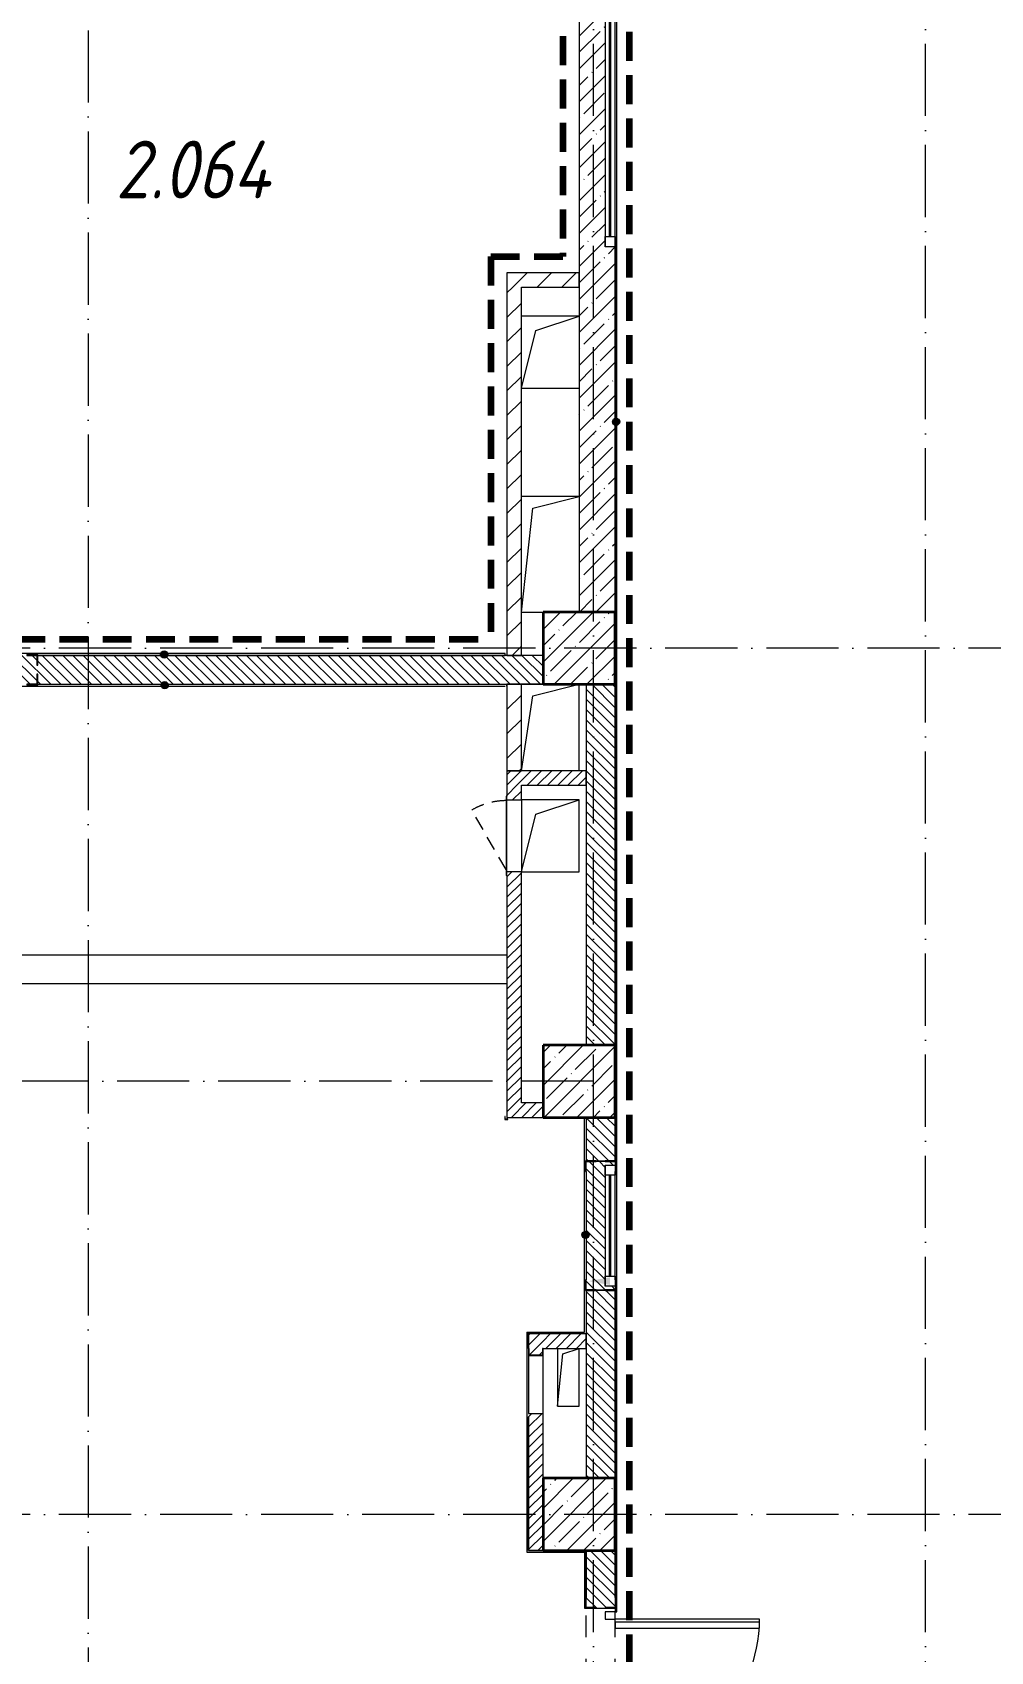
# Model space of a CAD drawing. Header units: millimetres. Extents: x -12989 to 629078, y -109036 to 555275.
# Drawn here: x -6158 to 481, y -72865 to -61650 of the extents above; entities that cross this region are included whole.
import ezdxf

# ---------------------------------------------------------------- set-up
doc = ezdxf.new("R2010")
doc.units = ezdxf.units.MM
for name, pattern in [('01 Штриховая _2 мм_', [300, 200, -100]), ('200_ШТРИХ_ш1п0_6_', [160, 100, -60]), ('50_200_ШТРИХ_1Т_ш5_п1_п1_', [700, 500, -100, 0, -100]), ('Штрих короткий', [300, 150, -150]), ('Штриховая _2 мм - 1 мм_', [300, 200, -100])]:
    doc.linetypes.add(name, pattern=pattern)
for name, color, linetype, lineweight in [('4 -стяжа', 7, 'Continuous', 30), ('Двери', 7, 'Continuous', 9), ('Каркас_Импост', 7, 'Continuous', 13), ('Каркас_Импост-1', 7, 'Continuous', 9), ('Марки помещений', 7, 'Continuous', 9), ('Марки стен', 7, 'Continuous', 9), ('Несущие колонны', 7, 'Continuous', 9), ('Несущие колонны-1', 7, 'Continuous', 35), ('Обобщенные модели', 7, 'Continuous', 9), ('Общие ребра', 7, 'Continuous', 9), ('Окна', 7, 'Continuous', 9), ('Оси-2', 7, '50_200_ШТРИХ_1Т_ш5_п1_п1_', 9), ('Остекление-1', 7, 'Continuous', 9), ('Открывание в плане-2', 7, '200_ШТРИХ_ш1п0_6_', 9), ('Перемычка-1', 7, 'Штрих короткий', 9), ('Стены', 7, 'Continuous', 9), ('Стены-1', 7, 'Continuous', 13), ('Текстовые примечания', 7, 'Continuous', 9), ('Штриховка разреза-1', 7, 'Continuous', 9), ('Элементы узлов', 7, 'Continuous', 9)]:
    doc.layers.add(name, color=color, linetype=linetype, lineweight=lineweight)
doc.layers.add('СТ-1_1', color=7, linetype='Штриховая _2 мм - 1 мм_', lineweight=90, true_color=0x888888)
doc.layers.add('СТ-1_13', color=7, linetype='01 Штриховая _2 мм_', lineweight=90, true_color=0xd5d3c7)
doc.layers.get('4 -стяжа').off()
doc.styles.add('ISOCPEUR_I_2', font='isocpeui.ttf', dxfattribs={"width": 0.85, "height": 2.3})
pattern_1 = [(135, (0, 0), (-35.35534, -35.35534), [])]
pattern_2 = [(45, (0, 0), (-35.35534, 35.35534), [])]
pattern_3 = [(45, (0, 0), (-84.8528, 84.8528), [])]

# ---------------------------------------------------------------- blocks, each defined once
blk = doc.blocks.new('ось2эт')
at = {"layer": 'Оси-2'}
for p, q in [((-5770.1, -54635.1), (-5770.1, -108435.9)), ((-2270.1, -108435.9), (-2270.1, -54635.1)), ((29.9, -108435.9), (29.9, -54635.1)), ((18329.9, -65915.3), (-12388.8, -65915.3)), ((-2270.1, -68915.3), (-12388.8, -68915.3)), ((18329.9, -71915.3), (-12388.8, -71915.3))]:
    blk.add_line(p, q, dxfattribs=at)
blk = doc.blocks.new('BSC_Колонна _Прямоугольная - 500х500-V36-АИ2_02_План отделки стен 2-го этажа _Часть 2_')
at = {"layer": 'Несущие колонны'}
h = blk.add_hatch(dxfattribs=at)
h.set_pattern_fill('FP_44', color=256, style=0, pattern_type=2)
h.set_pattern_definition([(45, (-7700, -34300), (-114.04925, 114.04925), []), (45, (-7585.95, -34300), (-114.04925, 114.04925), [201.613, -40.323, 3.353, -36.97])])
h.paths.add_polyline_path([(-250, -250), (250, -250), (250, 250), (-250, 250)], flags=0)
at = {"layer": 'Несущие колонны-1'}
for p, q in [((250, 250), (-250, 250)), ((-250, 250), (-250, -250)), ((250, -250), (250, 250)), ((-250, -250), (250, -250))]:
    blk.add_line(p, q, dxfattribs=at)
blk = doc.blocks.new('BSC_Колонна _Прямоугольная - 500х500-V48-АИ2_02_План отделки стен 2-го этажа _Часть 2_')
at = {"layer": 'Несущие колонны'}
h = blk.add_hatch(dxfattribs=at)
h.set_pattern_fill('FP_56', color=256, style=0, pattern_type=2)
h.set_pattern_definition([(45, (-7700, -37300), (-114.04925, 114.04925), []), (45, (-7585.95, -37300), (-114.04925, 114.04925), [201.613, -40.323, 3.353, -36.97])])
h.paths.add_polyline_path([(-250, -250), (250, -250), (250, 250), (-250, 250)], flags=0)
at = {"layer": 'Несущие колонны-1'}
for p, q in [((250, 250), (-250, 250)), ((-250, 250), (-250, -250)), ((250, -250), (250, 250)), ((-250, -250), (250, -250))]:
    blk.add_line(p, q, dxfattribs=at)
blk = doc.blocks.new('BSC_Колонна _Прямоугольная - 500х500-V113-АИ2_02_План отделки стен 2-го этажа _Часть 2_')
at = {"layer": 'Несущие колонны'}
h = blk.add_hatch(dxfattribs=at)
h.set_pattern_fill('FP_112', color=256, style=0, pattern_type=2)
h.set_pattern_definition([(45, (-7700, -40300), (-114.04925, 114.04925), []), (45, (-7585.95, -40300), (-114.04925, 114.04925), [201.613, -40.323, 3.353, -36.97])])
h.paths.add_polyline_path([(-250, -250), (250, -250), (250, 250), (-250, 250)], flags=0)
at = {"layer": 'Несущие колонны-1'}
for p, q in [((250, 250), (-250, 250)), ((-250, 250), (-250, -250)), ((250, -250), (250, 250)), ((-250, -250), (250, -250))]:
    blk.add_line(p, q, dxfattribs=at)
blk = doc.blocks.new('Проем_Дверь_Прямоугольный - 1700х2400h_дверные проемы-28445702-АИ2_02_План отделки стен 2-го этажа _Часть 2_')
at = {"layer": 'Перемычка-1'}
for p, q in [((850, 100), (-850, 100)), ((850, -100), (-850, -100))]:
    blk.add_line(p, q, dxfattribs=at)
blk = doc.blocks.new('120_Окно_СКБ_1Ст - 120_Окно_СКБ_1Ст_классы 1800x800_E30-27757045-АИ2_02_План отделки стен 2-го этажа _Часть 2_')
at = {"layer": 'Каркас_Импост'}
for p, q in [((-870, 55), (-870, 125)), ((-870, 125), (-800, 125)), ((-800, 125), (-800, 55)), ((800, 55), (800, 125)), ((800, 125), (870, 125)), ((870, 125), (870, 55)), ((-800, 55), (-870, 55)), ((870, 55), (800, 55))]:
    blk.add_line(p, q, dxfattribs=at)
at = {"layer": 'Каркас_Импост-1'}
for p, q in [((870, 125), (-870, 125)), ((-870, 55), (870, 55))]:
    blk.add_line(p, q, dxfattribs=at)
at = {"layer": 'Остекление-1'}
for p, q in [((800, 95), (-800, 95)), ((800, 85), (-800, 85))]:
    blk.add_line(p, q, dxfattribs=at)
blk = doc.blocks.new('120_Окно_СКБ_1Ст - 120_Окно_СКБ_1Ст_классы 900x800_E30-V165-АИ2_02_План отделки стен 2-го этажа _Часть 2_')
at = {"layer": 'Каркас_Импост'}
for p, q in [((-420, 30), (-420, 100)), ((-420, 100), (-350, 100)), ((-350, 30), (-420, 30)), ((-350, 100), (-350, 30)), ((350, 30), (350, 100)), ((350, 100), (420, 100)), ((420, 30), (350, 30)), ((420, 100), (420, 30))]:
    blk.add_line(p, q, dxfattribs=at)
at = {"layer": 'Каркас_Импост-1'}
for p, q in [((-420, 30), (420, 30)), ((375, 100), (-375, 100))]:
    blk.add_line(p, q, dxfattribs=at)
at = {"layer": 'Остекление-1'}
for p, q in [((350, 70), (-350, 70)), ((350, 60), (-350, 60))]:
    blk.add_line(p, q, dxfattribs=at)
blk = doc.blocks.new('Дверь_Витражная_СКБ_2Ст2 - ДВВ_ДАО_СОШ_Классы-V178-АИ2_02_План отделки стен 2-го этажа _Часть 2_')
at = {"layer": 'Двери'}
for p, q in [((-775, 1035), (-775, 35)), ((775, 585), (775, 35))]:
    blk.add_line(p, q, dxfattribs=at)
for centre, radius, start, end in [((-775, 35), 1000, 360, 90), ((775, 35), 550, 90, 180)]:
    blk.add_arc(centre, radius, start, end, dxfattribs=at)
at = {"layer": 'Элементы узлов'}
for p, q in [((-713, 1035), (-753, 1035)), ((-753, 1035), (-753, 35)), ((-713, 35), (-713, 1035)), ((775, 585), (735, 585)), ((735, 585), (735, 35)), ((775, 35), (775, 585)), ((-825, 35), (-825, -35)), ((-775, 35), (-825, 35)), ((-775, 35), (-825, 35)), ((-825, 35), (-825, -35)), ((-775, -35), (-775, 35)), ((-775, -35), (-775, 35)), ((-753, 35), (-713, 35)), ((735, 35), (775, 35)), ((775, -35), (775, 35)), ((775, 35), (825, 35)), ((775, 35), (775, -35)), ((825, 35), (775, 35)), ((825, 35), (825, -35)), ((825, -35), (825, 35)), ((-825, -35), (-775, -35)), ((-825, -35), (-775, -35)), ((825, -35), (775, -35)), ((775, -35), (825, -35))]:
    blk.add_line(p, q, dxfattribs=at)
blk = doc.blocks.new('Фахверк_СКБ_Уголок - 200_3960-28268576-АИ2_02_План отделки стен 2-го этажа _Часть 2_')
at = {"layer": 'Обобщенные модели'}
for p, q in [((200, 156), (125, 156)), ((125, 156), (125, 81)), ((131, 81), (131, 150)), ((131, 150), (200, 150)), ((200, 150), (200, 156)), ((125, 81), (131, 81)), ((131, 19), (125, 19)), ((125, 19), (125, -56)), ((131, -50), (131, 19)), ((125, -56), (200, -56)), ((200, -50), (131, -50)), ((200, -56), (200, -50))]:
    blk.add_line(p, q, dxfattribs=at)
blk = doc.blocks.new('Фахверк_СКБ_Уголок - 200_3550-28267367-АИ2_02_План отделки стен 2-го этажа _Часть 2_')
at = {"layer": 'Обобщенные модели'}
for p, q in [((200, 156), (125, 156)), ((125, 156), (125, 81)), ((131, 81), (131, 150)), ((131, 150), (200, 150)), ((200, 150), (200, 156)), ((125, 81), (131, 81)), ((131, 19), (125, 19)), ((125, 19), (125, -56)), ((131, -50), (131, 19)), ((125, -56), (200, -56)), ((200, -50), (131, -50)), ((200, -56), (200, -50))]:
    blk.add_line(p, q, dxfattribs=at)
blk = doc.blocks.new('154_Стойка_СКБ_Уголок - СМ-2480_200-28447058-АИ2_02_План отделки стен 2-го этажа _Часть 2_')
at = {"layer": 'Обобщенные модели'}
for p, q in [((125, 156), (125, 81)), ((200, 156), (125, 156)), ((131, 81), (131, 150)), ((131, 150), (200, 150)), ((200, 150), (200, 156)), ((125, 81), (131, 81)), ((131, 19), (125, 19)), ((125, 19), (125, -56)), ((131, -50), (131, 19)), ((125, -56), (200, -56)), ((200, -50), (131, -50)), ((200, -56), (200, -50))]:
    blk.add_line(p, q, dxfattribs=at)
blk = doc.blocks.new('Стойка_Влож_Полоса боковая - Полоса-28346330-АИ2_02_План отделки стен 2-го этажа _Часть 2_')
at = {"layer": 'Обобщенные модели'}
for p, q in [((-5, -31), (-5, 31)), ((0, 31), (0, -31))]:
    blk.add_line(p, q, dxfattribs=at)
blk = doc.blocks.new('AR_Отверстие Ниша - Лючок-32405468-АИ2_02_План отделки стен 2-го этажа _Часть 2_')
at = {"layer": 'Окна'}
for p, q in [((200, 50), (-200, 50)), ((200, -50), (200, 50)), ((-200, -50), (200, -50))]:
    blk.add_line(p, q, dxfattribs=at)
blk = doc.blocks.new('AR_Отверстие Ниша - Лючок-32403618-АИ2_02_План отделки стен 2-го этажа _Часть 2_')
at = {"layer": 'Окна'}
for p, q in [((-250, 50), (250, 50)), ((-250, -50), (-250, 50)), ((250, 50), (250, -50)), ((250, -50), (-250, -50))]:
    blk.add_line(p, q, dxfattribs=at)
blk = doc.blocks.new('Л_Общий_Лючок - Лючок-29753807-АИ2_02_План отделки стен 2-го этажа _Часть 2_')
at = {"layer": 'Окна'}
for p, q in [((-24, 0), (-24, -6)), ((0, 0), (-24, 0)), ((524, 0), (500, 0)), ((524, 0), (524, -6)), ((-24, -6), (524, -6))]:
    blk.add_line(p, q, dxfattribs=at)
at = {"layer": 'Открывание в плане-2'}
blk.add_line((484, -6), (71, -244), dxfattribs=at)
blk.add_arc((494, 0), 488, 180.708, 210, dxfattribs=at)
blk = doc.blocks.new('154_Фахверк_СКБ_Швеллер - Тип_100_3960_зеркало-29769493-АИ2_02_План отделки стен 2-го этажа _Часть 2_')
at = {"layer": 'Обобщенные модели'}
for p, q in [((175, 50), (125, 50)), ((125, 50), (125, -50)), ((128, 47), (175, 47)), ((128, -47), (128, 47)), ((175, 47), (175, 50)), ((125, -50), (175, -50)), ((175, -47), (128, -47)), ((175, -50), (175, -47))]:
    blk.add_line(p, q, dxfattribs=at)
blk = doc.blocks.new('AR_Отверстие прямоугольное _в плите_ - AR_Отверстие прямоугольное _в плите_-30459278-АИ2_02_План отделки стен 2-го этажа _Часть 2_')
at = {"layer": 'Обобщенные модели'}
for p, q in [((-75, 200), (-75, -200)), ((-75, -200), (-37, 163)), ((-37, 163), (75, 200)), ((75, -200), (75, 200)), ((-75, -200), (75, -200))]:
    blk.add_line(p, q, dxfattribs=at)
blk = doc.blocks.new('AR_Отверстие прямоугольное _в плите_ - AR_Отверстие прямоугольное _в плите_-30459445-АИ2_02_План отделки стен 2-го этажа _Часть 2_')
at = {"layer": 'Обобщенные модели'}
for p, q in [((200, 250), (-200, 250)), ((-100, 150), (200, 250)), ((200, -250), (200, 250)), ((-200, -250), (-100, 150)), ((-200, -250), (200, -250))]:
    blk.add_line(p, q, dxfattribs=at)
blk = doc.blocks.new('AR_Отверстие прямоугольное _в плите_ - AR_Отверстие прямоугольное _в плите_-V218-АИ2_02_План отделки стен 2-го этажа _Часть 2_')
at = {"layer": 'Обобщенные модели'}
for p, q in [((200, 250), (-200, 250)), ((-100, 150), (200, 250)), ((-200, -250), (-100, 150)), ((-200, -250), (200, -250))]:
    blk.add_line(p, q, dxfattribs=at)
blk = doc.blocks.new('AR_Отверстие прямоугольное _в плите_ - AR_Отверстие прямоугольное _в плите_-30552819-АИ2_02_План отделки стен 2-го этажа _Часть 2_')
at = {"layer": 'Обобщенные модели'}
for p, q in [((200, 400), (-200, 400)), ((-120, 320), (200, 400)), ((-200, -400), (-120, 320)), ((-200, -400), (-50, -400))]:
    blk.add_line(p, q, dxfattribs=at)
blk = doc.blocks.new('AR_Отверстие прямоугольное _в плите_ - AR_Отверстие прямоугольное _в плите_-30552564-АИ2_02_План отделки стен 2-го этажа _Часть 2_')
at = {"layer": 'Обобщенные модели'}
for p, q in [((200, 300), (-200, 300)), ((-120, 220), (200, 300)), ((200, -300), (200, 300)), ((-200, -300), (-120, 220))]:
    blk.add_line(p, q, dxfattribs=at)
blk = doc.blocks.new('0125-Р-ОО-Ш2-АР-о_23_10_2024_rvt-1-АИ2_02_План отделки стен 2-го этажа _Часть 2_')
at = {"layer": 'Штриховка разреза-1'}
h = blk.add_hatch(dxfattribs=at)
h.set_pattern_fill('FP_1', color=256, style=0, pattern_type=2)
h.set_pattern_definition([(45, (0, 0), (-114.04925, 114.04925), []), (45, (114.05, 0), (-114.04925, 114.04925), [201.612, -40.322, 3.353, -36.97])])
h.paths.add_polyline_path([(7880, 40550), (7950, 40550), (7950, 43080), (7880, 43080), (7880, 44820), (7950, 44820), (7950, 45550), (7700, 45550), (7700, 40550)], flags=0)
h = blk.add_hatch(dxfattribs=at)
h.set_pattern_fill('FP_3', color=256, style=0, pattern_type=2)
h.set_pattern_definition(pattern_3)
h.paths.add_polyline_path([(7700, 42800), (7700, 42900), (7200, 42900), (7200, 42800), (7300, 42800)], flags=0)
h = blk.add_hatch(dxfattribs=at)
h.set_pattern_fill('FP_3', color=256, style=0, pattern_type=2)
h.set_pattern_definition(pattern_3)
h.paths.add_polyline_path([(7300, 40250), (7300, 42800), (7200, 42800), (7200, 40250)], flags=0)
h = blk.add_hatch(dxfattribs=at)
h.set_pattern_fill('FP_2', color=256, style=0, pattern_type=2)
h.set_pattern_definition(pattern_1)
h.paths.add_polyline_path([(7450, 40050), (7450, 40250), (3950, 40250), (3950, 40181), (3944, 40181), (3944, 40250), (400, 40250), (400, 40050), (3944, 40050), (3944, 40119), (3950, 40119), (3950, 40050), (5275, 40050)], flags=0)
h = blk.add_hatch(dxfattribs=at)
h.set_pattern_fill('FP_3', color=256, style=0, pattern_type=2)
h.set_pattern_definition(pattern_3)
h.paths.add_polyline_path([(7300, 39450), (7300, 40050), (7200, 40050), (7200, 39450)], flags=0)
h = blk.add_hatch(dxfattribs=at)
h.set_pattern_fill('FP_2', color=256, style=0, pattern_type=2)
h.set_pattern_definition(pattern_1)
h.paths.add_polyline_path([(7950, 37550), (7950, 40050), (7750, 40050), (7750, 37550)], flags=0)
h = blk.add_hatch(dxfattribs=at)
h.set_pattern_fill('FP_92', color=256, style=0, pattern_type=2)
h.set_pattern_definition(pattern_2)
h.paths.add_polyline_path([(7750, 39350), (7750, 39450), (7200, 39450), (7200, 39350), (7300, 39350)], flags=0)
h = blk.add_hatch(dxfattribs=at)
h.set_pattern_fill('FP_92', color=256, style=0, pattern_type=2)
h.set_pattern_definition(pattern_2)
h.paths.add_polyline_path([(7200, 37150), (7300, 37150), (7300, 38750), (7200, 38750), (7200, 38379)], flags=0)
h.paths.add_polyline_path([(7300, 39250), (7300, 39350), (7200, 39350), (7201, 39250), (7224, 39250)], flags=0)
h = blk.add_hatch(dxfattribs=at)
h.set_pattern_fill('FP_92', color=256, style=0, pattern_type=2)
h.set_pattern_definition(pattern_2)
h.paths.add_polyline_path([(7450, 37050), (7450, 37150), (7200, 37150), (7200, 37050)], flags=0)
h = blk.add_hatch(dxfattribs=at)
h.set_pattern_fill('FP_2', color=256, style=0, pattern_type=2)
h.set_pattern_definition(pattern_1)
h.paths.add_polyline_path([(7750, 34550), (7950, 34550), (7950, 35850), (7750, 35850), (7750, 34682)], flags=0)
h.paths.add_polyline_path([(7819, 35855), (7950, 35856), (7950, 35880), (7880, 35880), (7881, 36720), (7950, 36720), (7950, 36744), (7750, 36744), (7750, 35856), (7819, 35856)], flags=0)
h.paths.add_polyline_path([(7881, 36750), (7950, 36750), (7950, 37050), (7750, 37050), (7750, 36750), (7880, 36750)], flags=0)
h = blk.add_hatch(dxfattribs=at)
h.set_pattern_fill('FP_92', color=256, style=0, pattern_type=2)
h.set_pattern_definition(pattern_2)
h.paths.add_polyline_path([(7350, 34050), (7450, 34050), (7450, 35000), (7350, 35000), (7350, 34550)], flags=0)
h.paths.add_polyline_path([(7356, 35403), (7447, 35403), (7447, 35450), (7450, 35450), (7450, 35550), (7350, 35550), (7350, 35450), (7353, 35450), (7353, 35403)], flags=0)
h = blk.add_hatch(dxfattribs=at)
h.set_pattern_fill('FP_92', color=256, style=0, pattern_type=2)
h.set_pattern_definition(pattern_2)
h.paths.add_polyline_path([(7750, 35450), (7750, 35550), (7450, 35550), (7450, 35450)], flags=0)
h = blk.add_hatch(dxfattribs=at)
h.set_pattern_fill('FP_2', color=256, style=0, pattern_type=2)
h.set_pattern_definition(pattern_1)
h.paths.add_polyline_path([(7950, 28550), (7950, 31944), (7881, 31944), (7881, 31950), (7819, 31950), (7819, 31944), (7750, 31944), (7750, 28550)], flags=0)
h.paths.add_polyline_path([(7881, 33650), (7881, 33656), (7950, 33656), (7950, 34050), (7750, 34050), (7750, 33656), (7819, 33656), (7819, 33650)], flags=0)
at = {"layer": 'Стены'}
for p, q in [((2120, 38175), (7200, 38175)), ((7200, 37975), (2120, 37975))]:
    blk.add_line(p, q, dxfattribs=at)
at = {"layer": 'Стены-1'}
for p, q in [((7700, 45550), (7700, 40550)), ((7950, 40550), (7950, 43080)), ((7700, 42900), (7200, 42900)), ((7200, 42900), (7200, 42800)), ((7700, 42800), (7700, 42900)), ((7200, 42800), (7200, 40250)), ((7300, 40250), (7300, 42800)), ((7300, 42800), (7700, 42800)), ((7450, 40250), (3950, 40250)), ((7200, 40250), (7300, 40250)), ((3950, 40050), (7450, 40050)), ((7300, 40050), (7200, 40050)), ((7200, 40050), (7200, 39450)), ((7300, 39450), (7300, 40050)), ((7750, 40050), (7750, 37550)), ((7950, 37550), (7950, 40050)), ((7750, 39450), (7200, 39450)), ((7200, 39450), (7200, 39350)), ((7200, 39450), (7300, 39450)), ((7750, 39350), (7750, 39450)), ((7200, 39350), (7200, 39274)), ((7300, 39350), (7750, 39350)), ((7300, 39250), (7300, 39350)), ((7200, 38726), (7200, 37150)), ((7300, 37150), (7300, 38750)), ((7200, 37150), (7200, 37050)), ((7450, 37150), (7300, 37150)), ((7200, 37050), (7450, 37050)), ((7750, 37050), (7750, 36750)), ((7950, 36750), (7950, 37050)), ((7750, 36675), (7750, 35925)), ((7750, 35850), (7750, 34550)), ((7950, 34550), (7950, 35850)), ((7350, 35550), (7350, 35450)), ((7450, 35550), (7350, 35550)), ((7750, 35550), (7450, 35550)), ((7450, 35450), (7750, 35450)), ((7750, 35450), (7750, 35550)), ((7450, 34550), (7450, 35000)), ((7350, 34976), (7350, 34050)), ((7350, 34050), (7450, 34050)), ((7750, 34050), (7750, 33725)), ((7950, 33725), (7950, 34050)), ((7819, 33650), (7881, 33650))]:
    blk.add_line(p, q, dxfattribs=at)
for name, p, rotation in [('120_Окно_СКБ_1Ст - 120_Окно_СКБ_1Ст_классы 1800x800_E30-27757045-АИ2_02_План отделки стен 2-го этажа _Часть 2_', (7825, 43950), 269.9999999999999), ('Фахверк_СКБ_Уголок - 200_3550-28267367-АИ2_02_План отделки стен 2-го этажа _Часть 2_', (4075, 40200), 180), ('Л_Общий_Лючок - Лючок-29753807-АИ2_02_План отделки стен 2-го этажа _Часть 2_', (7200, 39250), 269.9999999999999), ('AR_Отверстие Ниша - Лючок-32403618-АИ2_02_План отделки стен 2-го этажа _Часть 2_', (7250, 39000), 89.9999999999999), ('154_Стойка_СКБ_Уголок - СМ-2480_200-28447058-АИ2_02_План отделки стен 2-го этажа _Часть 2_', (7800, 36875), 269.9999999999999), ('Стойка_Влож_Полоса боковая - Полоса-28346330-АИ2_02_План отделки стен 2-го этажа _Часть 2_', (7850, 36750), 89.99999999999991), ('120_Окно_СКБ_1Ст - 120_Окно_СКБ_1Ст_классы 900x800_E30-V165-АИ2_02_План отделки стен 2-го этажа _Часть 2_', (7850, 36300), 269.9999999999999), ('154_Стойка_СКБ_Уголок - СМ-2480_200-28447058-АИ2_02_План отделки стен 2-го этажа _Часть 2_', (7900, 35725), 89.99999999999991), ('Стойка_Влож_Полоса боковая - Полоса-28346330-АИ2_02_План отделки стен 2-го этажа _Часть 2_', (7850, 35850), 269.9999999999999), ('154_Фахверк_СКБ_Швеллер - Тип_100_3960_зеркало-29769493-АИ2_02_План отделки стен 2-го этажа _Часть 2_', (7400, 35275), 89.99999999999993), ('AR_Отверстие Ниша - Лючок-32405468-АИ2_02_План отделки стен 2-го этажа _Часть 2_', (7400, 35200), 269.9999999999999), ('Фахверк_СКБ_Уголок - 200_3960-28268576-АИ2_02_План отделки стен 2-го этажа _Часть 2_', (7900, 33525), 89.99999999999991), ('Проем_Дверь_Прямоугольный - 1700х2400h_дверные проемы-28445702-АИ2_02_План отделки стен 2-го этажа _Часть 2_', (7850, 32800), 269.9999999999999), ('Дверь_Витражная_СКБ_2Ст2 - ДВВ_ДАО_СОШ_Классы-V178-АИ2_02_План отделки стен 2-го этажа _Часть 2_', (7915, 32800), 269.9999999999961)]:
    blk.add_blockref(name, p, dxfattribs=dict(rotation=rotation))
for name, p in [('AR_Отверстие прямоугольное _в плите_ - AR_Отверстие прямоугольное _в плите_-V218-АИ2_02_План отделки стен 2-го этажа _Часть 2_', (7500, 42350)), ('AR_Отверстие прямоугольное _в плите_ - AR_Отверстие прямоугольное _в плите_-30552819-АИ2_02_План отделки стен 2-го этажа _Часть 2_', (7500, 40950)), ('BSC_Колонна _Прямоугольная - 500х500-V113-АИ2_02_План отделки стен 2-го этажа _Часть 2_', (7700, 40300)), ('AR_Отверстие прямоугольное _в плите_ - AR_Отверстие прямоугольное _в плите_-30552564-АИ2_02_План отделки стен 2-го этажа _Часть 2_', (7500, 39750)), ('AR_Отверстие прямоугольное _в плите_ - AR_Отверстие прямоугольное _в плите_-30459445-АИ2_02_План отделки стен 2-го этажа _Часть 2_', (7500, 39000)), ('BSC_Колонна _Прямоугольная - 500х500-V48-АИ2_02_План отделки стен 2-го этажа _Часть 2_', (7700, 37300)), ('AR_Отверстие прямоугольное _в плите_ - AR_Отверстие прямоугольное _в плите_-30459278-АИ2_02_План отделки стен 2-го этажа _Часть 2_', (7625, 35250)), ('BSC_Колонна _Прямоугольная - 500х500-V36-АИ2_02_План отделки стен 2-го этажа _Часть 2_', (7700, 34300))]:
    blk.add_blockref(name, p)
blk = doc.blocks.new('101_Уголок настенный вертикальный_Металл-ПМЮ-02_ - Металл-ПМЮ-02-20938570-АИ2_02_План отделки стен 2-го этажа _Часть 2_')
at = {"layer": 'Обобщенные модели'}
for p, q in [((145, 8), (125, 8)), ((125, 8), (125, -12)), ((127, -12), (127, 6)), ((127, 6), (145, 6)), ((145, 6), (145, 8)), ((125, -12), (127, -12))]:
    blk.add_line(p, q, dxfattribs=at)
blk = doc.blocks.new('2ч2эт')
at = {"layer": 'Марки стен'}
h = blk.add_hatch(color=256, dxfattribs=at)
edge = h.paths.add_edge_path(flags=0)
edge.add_arc((-2114, -64347), 25, 0, 360)
h = blk.add_hatch(color=256, dxfattribs=at)
edge = h.paths.add_edge_path(flags=0)
edge.add_arc((-5244, -65959), 25, 0, 360)
h = blk.add_hatch(color=256, dxfattribs=at)
edge = h.paths.add_edge_path(flags=0)
edge.add_arc((-5241, -66172), 25, 0, 360)
h = blk.add_hatch(color=256, dxfattribs=at)
edge = h.paths.add_edge_path(flags=0)
edge.add_arc((-2326, -69979), 25, 0, 360)
at = {"layer": 'Текстовые примечания'}
blk.add_hatch(color=256, dxfattribs=at).paths.add_polyline_path([(-2305, -70299), (-2155, -70326), (-2155, -70273)], flags=0)
at = {"layer": 'Марки стен'}
for centre in [(-2114, -64347), (-5244, -65959), (-5241, -66172), (-2326, -69979)]:
    blk.add_circle(centre, 25, dxfattribs=at)
at = {"layer": 'Общие ребра'}
blk.add_line((-2882, -65965), (-2882, -65953), dxfattribs=at)
at = {"layer": 'СТ-1_1'}
for p, q in [((-2020, -94847), (-2020, -57027)), ((-2482, -61077), (-2482, -63203)), ((-2982, -63203), (-2482, -63203)), ((-2982, -63203), (-2982, -65853))]:
    blk.add_line(p, q, dxfattribs=at)
at = {"layer": 'СТ-1_13'}
blk.add_line((-9570, -65853), (-2982, -65853), dxfattribs=at)
at = {"layer": 'Стены'}
for p, q in [((-2332, -70653), (-2332, -69177)), ((-2320, -69177), (-2320, -69465)), ((-2320, -69540), (-2320, -70290)), ((-2320, -70365), (-2320, -70665)), ((-2732, -70653), (-2332, -70653)), ((-2732, -70653), (-2732, -70665)), ((-2320, -70665), (-2732, -70665))]:
    blk.add_line(p, q, dxfattribs=at)
at = {"layer": 'Стены-1'}
for p, q in [((-2108, -72590), (-2108, -59640)), ((-2120, -63135), (-2120, -65665)), ((-2882, -65953), (-9658, -65953)), ((-6120, -65965), (-2882, -65965)), ((-2870, -66166), (-6120, -66166)), ((-2870, -66178), (-2870, -66166)), ((-2120, -66165), (-2120, -68665)), ((-9668, -66178), (-2882, -66178)), ((-2120, -69165), (-2120, -69465)), ((-2120, -70365), (-2120, -71665)), ((-2732, -70665), (-2732, -72177)), ((-2720, -70665), (-2732, -70665)), ((-2720, -70765), (-2720, -70665)), ((-2720, -72165), (-2720, -71239)), ((-2732, -72177), (-2332, -72177)), ((-2620, -72165), (-2720, -72165)), ((-2332, -72177), (-2332, -72565)), ((-2320, -72490), (-2320, -72165)), ((-2120, -72165), (-2120, -72490)), ((-2332, -72565), (-2326, -72565)), ((-2120, -72565), (-2120, -72590)), ((-2120, -72590), (-2108, -72590))]:
    blk.add_line(p, q, dxfattribs=at)
blk.add_blockref('0125-Р-ОО-Ш2-АР-о_23_10_2024_rvt-1-АИ2_02_План отделки стен 2-го этажа _Часть 2_', (-10070, -106215))
at = {"layer": 'Обобщенные модели', "rotation": 89.99999999999926}
blk.add_blockref('101_Уголок настенный вертикальный_Металл-ПМЮ-02_ - Металл-ПМЮ-02-20938570-АИ2_02_План отделки стен 2-го этажа _Часть 2_', (-2876, -69304), dxfattribs=at)
at = {"layer": 'Марки помещений', "color": 3, "insert": (-5581, -62400), "char_height": 400, "width": 817.72, "attachment_point": 1, "style": 'ISOCPEUR_I_2'}
blk.add_mtext('2.064', dxfattribs=at)

msp = doc.modelspace()

# ---------------------------------------------------------------- block references
at = {"layer": '4 -стяжа'}
for name in ['ось2эт', '2ч2эт']:
    msp.add_blockref(name, (0, 0), dxfattribs=at)

doc.saveas('drawing.dxf')
